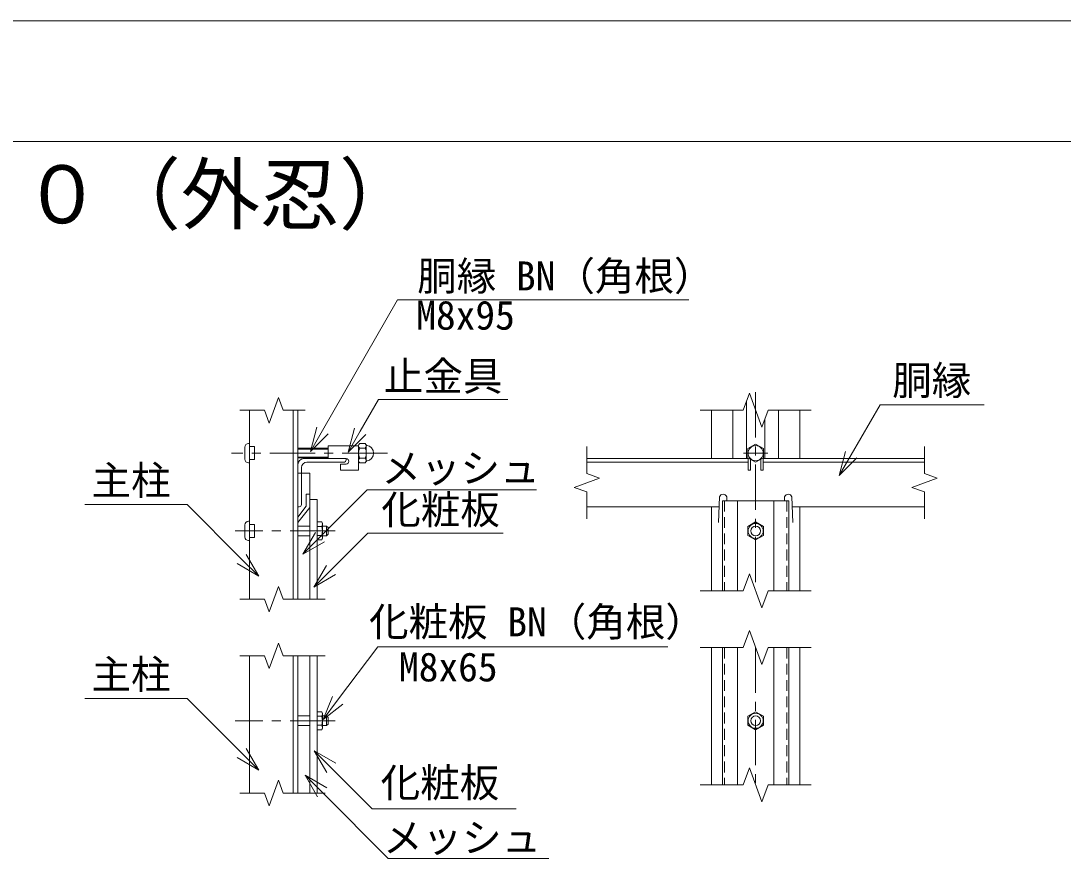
# Model space of a CAD drawing. Units: millimetres, scale not verified. Extents: x -4200 to 4200, y -2970 to 2970.
# Drawn here: x 742 to 2471, y 1553 to 2970 of the extents above; entities that cross this region are included whole.
import ezdxf
from ezdxf.enums import TextEntityAlignment as Align

# ---------------------------------------------------------------- set-up
doc = ezdxf.new("R2010")
doc.units = ezdxf.units.MM
doc.header["$LTSCALE"] = 15
doc.linetypes.add('CHAIN1', pattern=[8, 5, -1, 1, -1])
doc.linetypes.add('DASHED1', pattern=[1.8, 1.2, -0.6])
doc.layers.add('0-0_D-TTL-TXT', color=7, linetype='Continuous')
for name, color, linetype, lineweight in [('0-3_D-STR1', 1, 'Continuous', 9), ('0-4_D-BMK', 2, 'CHAIN1', 9), ('0-5_D-STR-DIM', 7, 'Continuous', 9), ('0-8_0', 7, 'Continuous', 9), ('0-9_D-STR-TXT', 7, 'Continuous', 9), ('0-B_D-STR3', 3, 'Continuous', 9), ('0-D_D-TTL', 2, 'Continuous', 9)]:
    doc.layers.add(name, color=color, linetype=linetype, lineweight=lineweight)
doc.styles.add('ＭＳ ゴシック', font='')
doc.styles.get('ＭＳ ゴシック').set_extended_font_data('MS Gothic')

# ---------------------------------------------------------------- blocks, each defined once
blk = doc.blocks.new('MLeader2')
at = {"layer": '0-8_0'}
blk.add_line((2099.54, 2215.89), (2119.54, 2250.53), dxfattribs=at)
for points in [[(2119.54, 2250.53), (2167.25, 2333.17), (2333, 2333.17), (2340.2, 2333.17)], [(2128.82, 2245.17), (2099.54, 2215.89), (2110.26, 2255.89)]]:
    blk.add_lwpolyline(points, dxfattribs=at)
blk = doc.blocks.new('MLeader3')
at = {"layer": '0-8_0'}
blk.add_line((1210.07, 2085.7), (1238.35, 2113.98), dxfattribs=at)
for points in [[(1238.35, 2113.98), (1316.61, 2192.23), (1590.09, 2192.23), (1597.29, 2192.23)], [(1245.93, 2106.4), (1210.07, 2085.7), (1230.78, 2121.56)]]:
    blk.add_lwpolyline(points, dxfattribs=at)
blk = doc.blocks.new('MLeader4')
at = {"layer": '0-8_0'}
blk.add_line((1228.27, 2031.07), (1256.56, 2059.35), dxfattribs=at)
for points in [[(1256.56, 2059.35), (1317.6, 2120.39), (1534.81, 2120.39), (1542.01, 2120.39)], [(1264.13, 2051.77), (1228.27, 2031.07), (1248.98, 2066.93)]]:
    blk.add_lwpolyline(points, dxfattribs=at)
blk = doc.blocks.new('MLeader5')
at = {"layer": '0-8_0'}
blk.add_line((1136.66, 1727.74), (1108.38, 1756.02), dxfattribs=at)
for points in [[(1108.38, 1756.02), (1018.16, 1846.24), (855.76, 1846.24), (848.56, 1846.24)], [(1115.96, 1763.6), (1136.66, 1727.74), (1100.8, 1748.44)]]:
    blk.add_lwpolyline(points, dxfattribs=at)
blk = doc.blocks.new('MLeader6')
at = {"layer": '0-8_0'}
blk.add_line((1136.66, 2049.36), (1108.38, 2077.65), dxfattribs=at)
for points in [[(1108.38, 2077.65), (1018.16, 2167.86), (855.76, 2167.86), (848.56, 2167.86)], [(1115.96, 2085.22), (1136.66, 2049.36), (1100.8, 2070.07)]]:
    blk.add_lwpolyline(points, dxfattribs=at)
blk = doc.blocks.new('MLeader7')
at = {"layer": '0-9_D-STR-TXT'}
blk.add_line((1228.8, 1759.64), (1257.08, 1731.36), dxfattribs=at)
for points in [[(1249.5, 1723.78), (1228.8, 1759.64), (1264.66, 1738.94)], [(1257.08, 1731.36), (1325.01, 1663.44), (1556.43, 1663.44), (1563.63, 1663.44)]]:
    blk.add_lwpolyline(points, dxfattribs=at)
blk = doc.blocks.new('MLeader8')
at = {"layer": '0-9_D-STR-TXT'}
blk.add_line((1213.6, 1719.15), (1241.88, 1690.87), dxfattribs=at)
for points in [[(1234.3, 1683.29), (1213.6, 1719.15), (1249.46, 1698.45)], [(1241.88, 1690.87), (1351.58, 1581.17), (1610.47, 1581.17), (1617.67, 1581.17)]]:
    blk.add_lwpolyline(points, dxfattribs=at)
blk = doc.blocks.new('MLeader15')
at = {"layer": '0-8_0'}
blk.add_line((1284.89, 2254.92), (1305, 2289.5), dxfattribs=at)
for points in [[(1305, 2289.5), (1335.51, 2341.94), (1542.49, 2341.94), (1549.69, 2341.94)], [(1314.26, 2284.11), (1284.89, 2254.92), (1295.74, 2294.89)]]:
    blk.add_lwpolyline(points, dxfattribs=at)
blk = doc.blocks.new('MLeader20')
at = {"layer": '0-8_0'}
blk.add_line((1243.62, 1811.36), (1267.59, 1843.38), dxfattribs=at)
for points in [[(1267.59, 1843.38), (1334.13, 1932.28), (1808.3, 1932.28), (1815.5, 1932.28)], [(1276.17, 1836.96), (1243.62, 1811.36), (1259.01, 1849.81)]]:
    blk.add_lwpolyline(points, dxfattribs=at)
blk = doc.blocks.new('MLeader21')
at = {"layer": '0-8_0'}
blk.add_line((1222.48, 2256.08), (1242.43, 2290.75), dxfattribs=at)
for points in [[(1242.43, 2290.75), (1367.14, 2507.44), (1843.02, 2507.44), (1850.22, 2507.44)], [(1251.72, 2285.41), (1222.48, 2256.08), (1233.14, 2296.1)]]:
    blk.add_lwpolyline(points, dxfattribs=at)

msp = doc.modelspace()

# ---------------------------------------------------------------- linework, layer by layer
at = {"layer": '0-3_D-STR1'}
for p, q in [((1946, 2339.37), (1946, 2244.2)), ((1121.69, 2011.17), (1121.69, 2324.2)), ((1193.69, 2011.17), (1193.69, 2324.2)), ((1201.69, 2011.17), (1201.69, 2324.2)), ((1888, 2244.2), (1888, 2324.2)), ((1923, 2244.2), (1923, 2324.2)), ((1999, 2244.2), (1999, 2324.2)), ((2034, 2244.2), (2034, 2324.2)), ((1976, 2309.03), (1976, 2244.2)), ((1201.69, 2234.2), (1201.69, 2164.2)), ((1281.69, 2244.2), (1211.69, 2244.2)), ((1277.69, 2238.2), (1216.69, 2238.2)), ((1281.69, 2242.2), (1281.69, 2244.2)), ((1681, 2244.2), (1948.5, 2244.2)), ((1681, 2238.2), (1948.5, 2238.2)), ((1973.5, 2244.2), (2241, 2244.2)), ((1973.5, 2238.2), (2241, 2238.2)), ((1221.69, 2220.2), (1201.69, 2220.2)), ((1207.69, 2229.2), (1207.69, 2168.2)), ((1221.69, 2220.2), (1221.69, 2011.17)), ((1215.69, 2184.95), (1215.69, 2165.2)), ((1215.69, 2184.95), (1221.69, 2184.95)), ((1221.69, 2184.95), (1221.69, 2162.95)), ((1901, 2180.95), (1899.5, 2137.95)), ((1913, 2180.95), (1913.24, 2174.2)), ((2009, 2180.95), (2008.77, 2174.2)), ((2021, 2180.95), (2022.5, 2137.95)), ((1215.69, 2165.2), (1201.69, 2147.1)), ((1203.69, 2164.2), (1201.69, 2164.2)), ((1221.69, 2162.95), (1201.69, 2137.95)), ((1221.69, 2176.2), (1233.69, 2176.2)), ((1233.69, 2176.2), (1233.69, 2011.17)), ((1681, 2164.2), (1900.42, 2164.2)), ((1888, 2025.11), (1888, 2164.2)), ((1906, 2174.2), (1906, 2025.11)), ((2016, 2174.2), (1906, 2174.2)), ((1931, 2174.2), (1931, 2025.11)), ((1991, 2174.2), (1991, 2025.11)), ((2016, 2174.2), (2016, 2025.11)), ((2241, 2164.2), (2021.59, 2164.2)), ((2034, 2025.11), (2034, 2164.2)), ((1888, 1703.49), (1888, 1930.93)), ((1906, 1930.93), (1906, 1703.49)), ((1931, 1930.93), (1931, 1703.49)), ((1991, 1930.93), (1991, 1703.49)), ((2016, 1930.93), (2016, 1703.49)), ((2034, 1703.49), (2034, 1930.93)), ((1121.69, 1689.54), (1121.69, 1916.98)), ((1193.69, 1689.54), (1193.69, 1916.98)), ((1201.69, 1689.54), (1201.69, 1916.98)), ((1221.69, 1916.98), (1221.69, 1689.54)), ((1233.69, 1916.98), (1233.69, 1689.54))]:
    msp.add_line(p, q, dxfattribs=at)
at = {"layer": '0-3_D-STR1', "linetype": 'DASHED1'}
for p, q in [((1909.2, 2174.2), (1909.2, 2025.11)), ((2012.8, 2174.2), (2012.8, 2025.11)), ((1909.2, 1930.93), (1909.2, 1703.49)), ((2012.8, 1930.93), (2012.8, 1703.49))]:
    msp.add_line(p, q, dxfattribs=at)
at = {"layer": '0-3_D-STR1'}
for centre, radius, start, end in [((1211.69, 2234.2), 10, 90, 180), ((1216.69, 2229.2), 9, 90, 180), ((1277.69, 2242.2), 4, 270, 0), ((1907, 2178.45), 6.5, 22.61986, 157.38014), ((2015, 2178.45), 6.5, 22.61986, 157.38014), ((1203.69, 2168.2), 4, 270, 0)]:
    msp.add_arc(centre, radius, start, end, dxfattribs=at)
at = {"layer": '0-4_D-BMK'}
for p, q in [((1961, 2354.2), (1961, 2025.11)), ((1350.16, 2253.2), (1091.69, 2253.2)), ((1981, 2253.2), (1941, 2253.2)), ((1263.69, 2124.2), (1097.69, 2124.2)), ((1961, 1930.93), (1961, 1703.49)), ((1263.69, 1809.43), (1097.69, 1809.43))]:
    msp.add_line(p, q, dxfattribs=at)
at = {"layer": '0-5_D-STR-DIM'}
for p, q in [((1940.48, 2324.2), (1950.74, 2352.39)), ((1950.74, 2352.39), (1971.26, 2296.01)), ((1154, 2303.05), (1169.39, 2345.34)), ((1169.39, 2345.34), (1177.08, 2324.2)), ((1146.3, 2324.2), (1105.19, 2324.2)), ((1146.3, 2324.2), (1154, 2303.05)), ((1213.79, 2324.2), (1177.08, 2324.2)), ((1940.48, 2324.2), (1869, 2324.2)), ((1971.26, 2296.01), (1981.53, 2324.2)), ((2053, 2324.2), (1981.53, 2324.2)), ((1681, 2264.2), (1681, 2219.59)), ((2241, 2264.2), (2241, 2219.59)), ((1702.15, 2211.89), (1681, 2219.59)), ((1659.86, 2196.5), (1702.15, 2211.89)), ((1681, 2188.81), (1659.86, 2196.5)), ((1681, 2188.81), (1681, 2144.2)), ((2241, 2188.81), (2241, 2144.2)), ((1940.48, 2025.11), (1950.74, 2053.3)), ((1950.74, 2053.3), (1971.26, 1996.92)), ((1154, 1990.02), (1169.39, 2032.31)), ((1169.39, 2032.31), (1177.08, 2011.17)), ((1940.48, 2025.11), (1869, 2025.11)), ((1971.26, 1996.92), (1981.53, 2025.11)), ((2053, 2025.11), (1981.53, 2025.11)), ((1146.3, 2011.17), (1105.19, 2011.17)), ((1146.3, 2011.17), (1154, 1990.02)), ((1247.01, 2011.17), (1177.08, 2011.17)), ((1940.48, 1930.93), (1950.74, 1959.12)), ((1950.74, 1959.12), (1971.26, 1902.74)), ((1154, 1895.84), (1169.39, 1938.12)), ((1169.39, 1938.12), (1177.08, 1916.98)), ((1940.48, 1930.93), (1869, 1930.93)), ((1971.26, 1902.74), (1981.53, 1930.93)), ((2053, 1930.93), (1981.53, 1930.93)), ((1146.3, 1916.98), (1105.19, 1916.98)), ((1146.3, 1916.98), (1154, 1895.84)), ((1247.01, 1916.98), (1177.08, 1916.98)), ((1940.48, 1703.49), (1950.74, 1731.68)), ((1950.74, 1731.68), (1971.26, 1675.3)), ((1154, 1668.4), (1169.39, 1710.68)), ((1169.39, 1710.68), (1177.08, 1689.54)), ((1940.48, 1703.49), (1869, 1703.49)), ((1971.26, 1675.3), (1981.53, 1703.49)), ((2053, 1703.49), (1981.53, 1703.49)), ((1146.3, 1689.54), (1105.19, 1689.54)), ((1146.3, 1689.54), (1154, 1668.4)), ((1247.01, 1689.54), (1177.08, 1689.54))]:
    msp.add_line(p, q, dxfattribs=at)
msp.add_lwpolyline([(2241, 2188.81), (2219.86, 2196.5), (2262.15, 2211.89), (2241, 2219.59)], dxfattribs=at)
at = {"layer": '0-B_D-STR3'}
for p, q in [((1119.69, 2269.2), (1121.69, 2269.2)), ((1121.69, 2269.2), (1121.69, 2237.2)), ((1252.19, 2265.2), (1252.19, 2244.2)), ((1302.19, 2265.2), (1252.19, 2265.2)), ((1302.19, 2265.67), (1302.19, 2240.97)), ((1302.19, 2265.67), (1302.19, 2240.97)), ((1302.19, 2265.2), (1302.19, 2225.2)), ((1304.19, 2269.4), (1313.19, 2269.4)), ((1315.19, 2265.67), (1315.19, 2240.97)), ((1315.19, 2265.67), (1315.19, 2240.97)), ((1113.69, 2263.2), (1113.69, 2243.2)), ((1121.69, 2264), (1129.69, 2264)), ((1129.69, 2264), (1129.69, 2242.4)), ((1201.69, 2261.2), (1252.19, 2261.2)), ((1201.69, 2259.7), (1252.19, 2259.7)), ((1313.19, 2261.3), (1304.19, 2261.3)), ((1119.69, 2237.2), (1121.69, 2237.2)), ((1121.69, 2242.4), (1129.69, 2242.4)), ((1201.69, 2246.7), (1252.19, 2246.7)), ((1201.69, 2245.2), (1252.19, 2245.2)), ((1281.69, 2244.2), (1252.19, 2244.2)), ((1272.19, 2235.2), (1272.19, 2225.2)), ((1281.69, 2235.2), (1272.19, 2235.2)), ((1313.19, 2245.1), (1304.19, 2245.1)), ((1304.19, 2237), (1313.19, 2237)), ((1948.5, 2245.4), (1948.5, 2225.2)), ((1952.5, 2243.09), (1952.5, 2225.2)), ((1969.5, 2243.09), (1969.5, 2225.2)), ((1973.5, 2245.4), (1973.5, 2225.2)), ((1302.19, 2225.2), (1272.19, 2225.2)), ((1948.5, 2225.2), (1952.5, 2225.2)), ((1969.5, 2225.2), (1973.5, 2225.2)), ((1113.69, 2134.2), (1113.69, 2114.2)), ((1119.69, 2140.2), (1121.69, 2140.2)), ((1121.69, 2140.2), (1121.69, 2108.2)), ((1121.69, 2135), (1129.69, 2135)), ((1129.69, 2135), (1129.69, 2113.4)), ((1201.69, 2132.2), (1221.69, 2132.2)), ((1233.69, 2139.21), (1241.24, 2139.21)), ((1233.69, 2131.7), (1241.24, 2131.7)), ((1241.24, 2139.21), (1242.69, 2136.7)), ((1242.69, 2111.7), (1242.69, 2136.7)), ((1242.69, 2132.2), (1249.29, 2132.2)), ((1249.29, 2132.2), (1251.69, 2129.8)), ((1249.29, 2132.2), (1249.29, 2116.2)), ((1251.69, 2129.8), (1251.69, 2118.6)), ((1121.69, 2113.4), (1129.69, 2113.4)), ((1201.69, 2116.2), (1221.69, 2116.2)), ((1233.69, 2116.69), (1241.24, 2116.69)), ((1233.69, 2109.19), (1241.24, 2109.19)), ((1241.24, 2109.19), (1242.69, 2111.7)), ((1242.69, 2116.2), (1249.29, 2116.2)), ((1249.29, 2116.2), (1251.69, 2118.6)), ((1119.69, 2108.2), (1121.69, 2108.2)), ((1201.69, 1817.43), (1221.69, 1817.43)), ((1233.69, 1824.44), (1241.24, 1824.44)), ((1233.69, 1816.93), (1241.24, 1816.93)), ((1241.24, 1824.44), (1242.69, 1821.93)), ((1242.69, 1796.93), (1242.69, 1821.93)), ((1242.69, 1817.43), (1249.29, 1817.43)), ((1249.29, 1817.43), (1251.69, 1815.03)), ((1249.29, 1817.43), (1249.29, 1801.43)), ((1201.69, 1801.43), (1221.69, 1801.43)), ((1233.69, 1801.92), (1241.24, 1801.92)), ((1242.69, 1801.43), (1249.29, 1801.43)), ((1249.29, 1801.43), (1251.69, 1803.83)), ((1251.69, 1815.03), (1251.69, 1803.83)), ((1233.69, 1794.42), (1241.24, 1794.42)), ((1241.24, 1794.42), (1242.69, 1796.93))]:
    msp.add_line(p, q, dxfattribs=at)
for points in [[(1974, 2260.7), (1961, 2268.21), (1948, 2260.7), (1948, 2245.69), (1961, 2238.19), (1974, 2245.69)], [(1974, 2131.7), (1961, 2139.21), (1948, 2131.7), (1948, 2116.69), (1961, 2109.19), (1974, 2116.69)], [(1974, 1816.93), (1961, 1824.44), (1948, 1816.93), (1948, 1801.92), (1961, 1794.42), (1974, 1801.92)]]:
    msp.add_lwpolyline(points, close=True, dxfattribs=at)
for centre, radius in [((1961, 2253.2), 12.5), ((1961, 2124.2), 12.5), ((1961, 2124.2), 8), ((1961, 1809.43), 12.5), ((1961, 1809.43), 8)]:
    msp.add_circle(centre, radius, dxfattribs=at)
for centre, radius, start, end in [((1119.69, 2263.2), 6, 90, 180), ((1307.27, 2265.35), 5.08, 127.21089, 232.78911), ((1310.12, 2265.35), 5.08, 307.21089, 52.78911), ((1315.94, 2267.09), 1, 189.83916, 262.83194), ((1314.19, 2253.2), 13, 277.16806, 82.83194), ((1319.6, 2253.2), 17.4, 152.26063, 207.73937), ((1297.79, 2253.2), 17.4, 332.26063, 27.73937), ((1119.69, 2243.2), 6, 180, 270), ((1281.69, 2239.7), 4.5, 270, 90), ((1307.29, 2241.05), 5.1, 127.42505, 232.57495), ((1310.09, 2241.05), 5.1, 307.42505, 52.57495), ((1315.94, 2239.31), 1, 97.16806, 163.42019), ((1119.69, 2134.2), 6, 90, 180), ((1235.76, 2135.46), 6.64, 325.61586, 34.38414), ((1217.57, 2124.2), 24.84, 342.4121, 17.5879), ((1119.69, 2114.2), 6, 180, 270), ((1235.76, 2112.94), 6.64, 325.61585, 34.38416), ((1235.76, 1820.68), 6.64, 325.61586, 34.38414), ((1217.57, 1809.43), 24.84, 342.4121, 17.5879), ((1235.76, 1798.17), 6.64, 325.61585, 34.38416)]:
    msp.add_arc(centre, radius, start, end, dxfattribs=at)
at = {"layer": '0-D_D-TTL', "color": 7}
msp.add_lwpolyline([(-4200.15, -2969.98), (4199.85, -2969.98), (4199.85, 2970.02), (-4200.15, 2970.02)], close=True, dxfattribs=at)
at = {"layer": '0-D_D-TTL'}
msp.add_lwpolyline([(-3900.15, 2770.02), (3899.85, 2770.02), (3899.85, -2769.98), (-3900.15, -2769.98)], close=True, dxfattribs=at)

# ---------------------------------------------------------------- block references
at = {"layer": '0-8_0'}
for name in ['MLeader21', 'MLeader15', 'MLeader2', 'MLeader3', 'MLeader6', 'MLeader4', 'MLeader20', 'MLeader5']:
    msp.add_blockref(name, (0, 0), dxfattribs=at)
at = {"layer": '0-9_D-STR-TXT'}
for name in ['MLeader7', 'MLeader8']:
    msp.add_blockref(name, (0, 0), dxfattribs=at)

# ---------------------------------------------------------------- texts
at = {"layer": '0-0_D-TTL-TXT', "style": 'ＭＳ ゴシック'}
msp.add_text('ＸＦ－２型ＶＢＨ１８００（外忍）', height=96.22, dxfattribs=at).set_placement((-698.64, 2605.5), align=Align.BOTTOM_LEFT)
at = {"layer": '0-9_D-STR-TXT', "style": 'ＭＳ ゴシック'}
for s, p in [('胴縁 BN（角根）', (1399.66, 2508.53)), ('M8x95', (1398.07, 2443.58)), ('止金具', (1344.36, 2342.32)), ('胴縁', (2187.55, 2335.4)), ('メッシュ', (1340.35, 2189.92)), ('主柱', (859.45, 2169.52)), ('化粧板', (1340.02, 2121.14)), ('化粧板 BN（角根）', (1319.76, 1935.09)), ('M8x65', (1369.45, 1860.33)), ('主柱', (859.45, 1847.89)), ('化粧板', (1339.01, 1668.21)), ('メッシュ', (1342.97, 1577.25))]:
    msp.add_text(s, height=48.06, dxfattribs=at).set_placement(p, align=Align.BOTTOM_LEFT)

doc.saveas('drawing.dxf')
